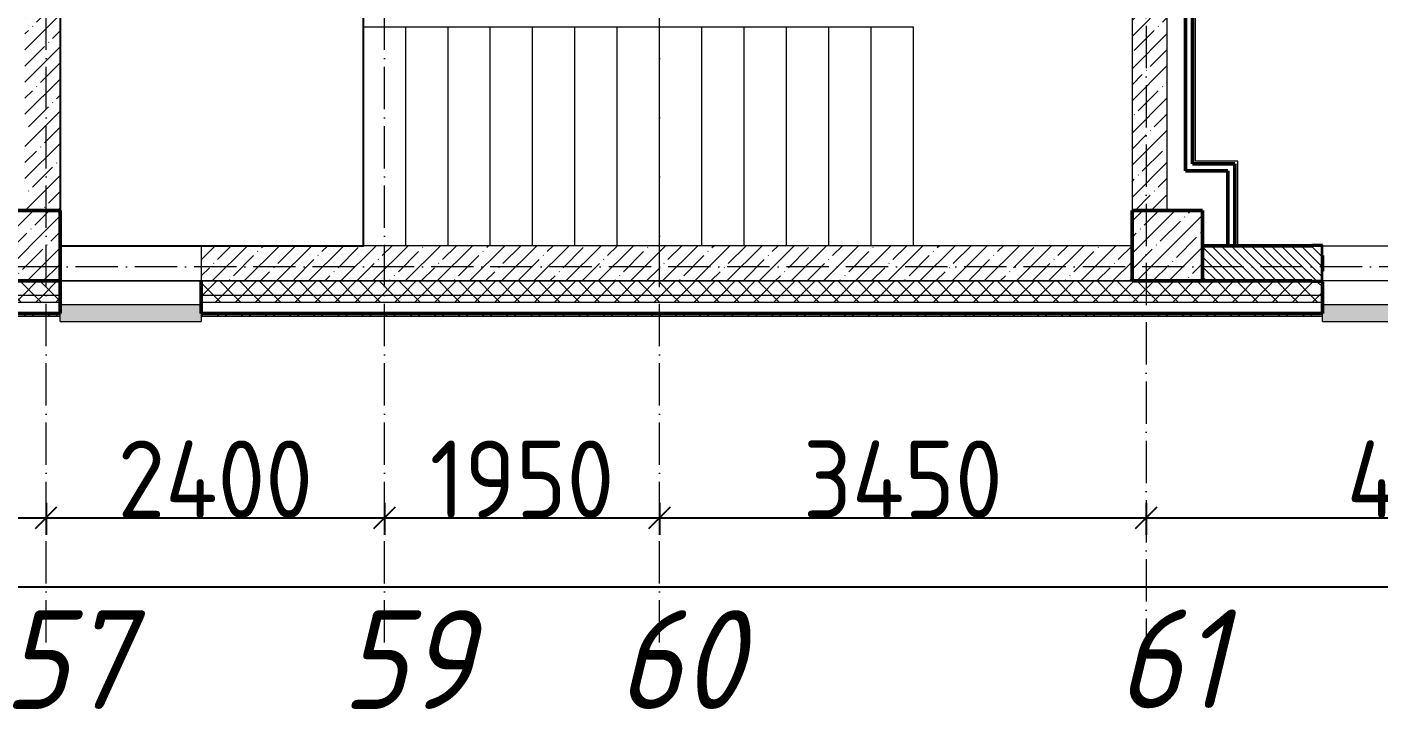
# Model space of a CAD drawing. Header units: millimetres. Extents: x -12989 to 629078, y -109036 to 555275.
# Drawn here: x 597733 to 607319, y 85832 to 90665 of the extents above; entities that cross this region are included whole.
import ezdxf

# ---------------------------------------------------------------- set-up
doc = ezdxf.new("R2010")
doc.units = ezdxf.units.MM
doc.linetypes.add('50_200_ШТРИХ_1Т_ш5_п1_п1_', pattern=[700, 500, -100, 0, -100])
for name, color, linetype, lineweight in [('A-____-____-DIMS', 7, 'Continuous', 9), ('A-FLOR-____-OTLN', 7, 'Continuous', 9), ('A-GENM-____-MCUT', 7, 'Continuous', 25), ('A-GENM-____-OTLN-1', 7, 'Continuous', 25), ('A-GLAZ-____-OTLN', 7, 'Continuous', 9), ('A-WALL-____-MCUT-1', 7, 'Continuous', 9), ('A-WALL-____-MCUT-2', 7, 'Continuous', 50), ('A-WALL-____-MCUT-3', 7, 'Continuous', 9), ('A-WALL-____-OTLN', 7, 'Continuous', 9), ('A-WALL-____-PATT-1', 7, 'Continuous', 9), ('A-WALL-FNSH-MCUT-1', 7, 'Continuous', 9), ('S-COLS-____-MCUT', 7, 'Continuous', 50), ('S-COLS-____-OTLN', 7, 'Continuous', 9), ('S-GRID-____-IDEN', 7, 'Continuous', 9), ('S-GRID-____-OTLN-1', 7, '50_200_ШТРИХ_1Т_ш5_п1_п1_', 9), ('S-STRS-____-OTLN-1', 7, 'Continuous', 9)]:
    doc.layers.add(name, color=color, linetype=linetype, lineweight=lineweight)
doc.layers.add('A-GLAZ-____-OTLN-1', color=7, linetype='Continuous', lineweight=9, true_color=0xc0c0c0)
doc.styles.add('ISOCPEUR_I', font='isocpeui.ttf', dxfattribs={"width": 0.9, "height": 2.5})
doc.styles.add('ISOCPEUR_I_9', font='isocpeui.ttf', dxfattribs={"width": 0.9, "height": 250})
doc.styles.add('СПДС', font='isocpeur.ttf', dxfattribs={"width": 0.9})
doc.dimstyles.new('ISO-2_5_0_9К_БОЛЬШОЙ_ОСИ', dxfattribs={"dimscale": 304.8, "dimtxt": 248.995294, "dimasz": 0.492126, "dimexe": 0.393701, "dimexo": 0, "dimgap": 0, "dimtad": 1, "dimdec": 0, "dimzin": 0, "dimdsep": 46, "dimtxsty": 'ISOCPEUR_I_9', "dimblk1": 'OBLIQUE', "dimblk2": 'OBLIQUE', "dimsah": 1, "dimcen": 0.09, "dimdle": 0.393701, "dimazin": 0, "dimtfac": 1, "dimtdec": 4, "dimtix": 1, "dimtmove": 0, "dimatfit": 3, "dimfxl": 1, "dimtvp": 1, "dimtolj": 1, "dimtzin": 0, "dimarcsym": 2})
pattern_1 = [(45, (516567.8, 90784.41), (-70.71068, 70.71068), []), (135, (516567.8, 90784.41), (-70.71068, -70.71068), [])]
pattern_2 = [(45, (516567.8, 90784.41), (-114.04925, 114.04925), []), (45, (516681.85, 90784.41), (-114.04925, 114.04925), [201.612, -40.322, 3.353, -36.97])]

# ---------------------------------------------------------------- blocks, each defined once
blk = doc.blocks.new('BSC_Колонна _Прямоугольная - 500х500-V93-АР1_План отверстий 2 этажа в осях 1-64_А-ГГ')
at = {"layer": 'S-COLS-____-OTLN'}
h = blk.add_hatch(dxfattribs=at)
h.set_pattern_fill('FP_122', color=256, style=0, pattern_type=2)
h.set_pattern_definition([(45, (-81150, 1668.96), (-114.04925, 114.04925), []), (45, (-81035.95, 1668.96), (-114.04925, 114.04925), [201.613, -40.323, 3.353, -36.97])])
h.paths.add_polyline_path([(-250, -250), (250, -250), (250, 250), (-250, 250)], flags=0)
at = {"layer": 'S-COLS-____-MCUT'}
for p, q in [((250, 250), (-250, 250)), ((-250, 250), (-250, -250)), ((250, -250), (250, 250)), ((-250, -250), (250, -250))]:
    blk.add_line(p, q, dxfattribs=at)
blk = doc.blocks.new('BSC_Колонна _Прямоугольная - 500х500-V136-АР1_План отверстий 2 этажа в осях 1-64_А-ГГ')
at = {"layer": 'S-COLS-____-OTLN'}
h = blk.add_hatch(dxfattribs=at)
h.set_pattern_fill('FP_166', color=256, style=0, pattern_type=2)
h.set_pattern_definition([(45, (-89250, 1668.96), (-114.04925, 114.04925), []), (45, (-89135.95, 1668.96), (-114.04925, 114.04925), [201.613, -40.323, 3.353, -36.97])])
h.paths.add_polyline_path([(-250, -250), (250, -250), (250, 250), (-250, 250)], flags=0)
at = {"layer": 'S-COLS-____-MCUT'}
for p, q in [((250, 250), (-250, 250)), ((-250, 250), (-250, -250)), ((250, -250), (250, 250)), ((-250, -250), (250, -250))]:
    blk.add_line(p, q, dxfattribs=at)
blk = doc.blocks.new('Фахверк_СКБ_Уголок - 250_2700-27497298-АР1_План отверстий 2 этажа в осях 1-64_А-ГГ')
at = {"layer": 'A-GENM-____-MCUT'}
for p, q in [((200, 181), (125, 181)), ((125, 181), (125, 106)), ((125, 106), (131, 106)), ((131, 106), (131, 175)), ((131, 175), (200, 175)), ((200, 175), (200, 181)), ((131, -6), (125, -6)), ((125, -6), (125, -81)), ((125, -81), (200, -81)), ((131, -75), (131, -6)), ((200, -75), (131, -75)), ((200, -81), (200, -75))]:
    blk.add_line(p, q, dxfattribs=at)
blk = doc.blocks.new('Отлив_СКБ - Отлив витража_120_НВФ-31885283-АР1_План отверстий 2 этажа в осях 1-64_А-ГГ')
at = {"layer": 'A-GLAZ-____-OTLN-1'}
for points in [[(0, -2), (1000, -2), (1000, 0), (0, 0)], [(0, -120), (1000, -120), (1000, -2), (0, -2), (0, -85.5)]]:
    blk.add_hatch(color=256, dxfattribs=at).paths.add_polyline_path(points, flags=0)
at = {"layer": 'A-GLAZ-____-OTLN'}
for p, q in [((0, 0), (1000, 0)), ((1000, -2), (0, -2)), ((0, -120), (0, -83)), ((1000, -83), (1000, -120)), ((0, -120), (1000, -120))]:
    blk.add_line(p, q, dxfattribs=at)
blk = doc.blocks.new('Отлив_СКБ - Отлив витража_120_НВФ-V194-АР1_План отверстий 2 этажа в осях 1-64_А-ГГ')
at = {"layer": 'A-GLAZ-____-OTLN-1'}
for points in [[(1800, -2), (1800, 0), (0, 0), (0, -2), (1544.5, -2)], [(1544.5, -120), (1800, -120), (1800, -2), (0, -2), (0, -120)]]:
    blk.add_hatch(color=256, dxfattribs=at).paths.add_polyline_path(points, flags=0)
at = {"layer": 'A-GLAZ-____-OTLN'}
for p, q in [((0, 0), (1800, 0)), ((1800, -2), (0, -2)), ((0, -120), (0, -83)), ((1800, -83), (1800, -120)), ((0, -120), (1800, -120))]:
    blk.add_line(p, q, dxfattribs=at)
blk = doc.blocks.new('_Oblique')
at = {"color": 0, "linetype": 'ByBlock', "lineweight": -2}
blk.add_line((-0.5, -0.5), (0.5, 0.5), dxfattribs=at)
blk = doc.blocks.new('*D2929')
at = {"layer": 'A-____-____-DIMS', "color": 0, "lineweight": -2, "transparency": 16777216}
for p, q in [((358920.7, -90355.9), (358920.7, -90582)), ((365070.7, -90355.9), (365070.7, -90582)), ((358800.7, -90462), (365190.7, -90462))]:
    blk.add_line(p, q, dxfattribs=at)
at = {"layer": 'Defpoints', "color": 0, "transparency": 16777216}
for p in [(358920.7, -90355.9), (365070.7, -90355.9), (365070.7, -90462)]:
    blk.add_point(p, dxfattribs=at)
at = {"layer": 'A-____-____-DIMS', "color": 0, "lineweight": -2, "transparency": 16777216, "xscale": 150, "yscale": 150, "zscale": 150, "rotation": 180}
blk.add_blockref('_Oblique', (358920.7, -90462), dxfattribs=at)
at = {"layer": 'A-____-____-DIMS', "color": 0, "lineweight": -2, "transparency": 16777216, "xscale": 150, "yscale": 150, "zscale": 150}
blk.add_blockref('_Oblique', (365070.7, -90462), dxfattribs=at)
at = {"layer": 'A-____-____-DIMS', "color": 0, "transparency": 16777216, "insert": (361995.7, -90187.7), "char_height": 548.64, "attachment_point": 5, "style": 'СПДС'}
blk.add_mtext('\\A1;6150', dxfattribs=at)
blk = doc.blocks.new('*D2930')
at = {"layer": 'A-____-____-DIMS', "color": 0, "lineweight": -2, "transparency": 16777216}
for p, q in [((365070.7, -90355.9), (365070.7, -90582)), ((367470.7, -90355.9), (367470.7, -90582)), ((364950.7, -90462), (367590.7, -90462))]:
    blk.add_line(p, q, dxfattribs=at)
at = {"layer": 'Defpoints', "color": 0, "transparency": 16777216}
for p in [(365070.7, -90355.9), (367470.7, -90355.9), (367470.7, -90462)]:
    blk.add_point(p, dxfattribs=at)
at = {"layer": 'A-____-____-DIMS', "color": 0, "lineweight": -2, "transparency": 16777216, "xscale": 150, "yscale": 150, "zscale": 150, "rotation": 180}
blk.add_blockref('_Oblique', (365070.7, -90462), dxfattribs=at)
at = {"layer": 'A-____-____-DIMS', "color": 0, "lineweight": -2, "transparency": 16777216, "xscale": 150, "yscale": 150, "zscale": 150}
blk.add_blockref('_Oblique', (367470.7, -90462), dxfattribs=at)
at = {"layer": 'A-____-____-DIMS', "color": 0, "transparency": 16777216, "insert": (366270.7, -90187.7), "char_height": 548.64, "attachment_point": 5, "style": 'СПДС'}
blk.add_mtext('\\A1;2400', dxfattribs=at)
blk = doc.blocks.new('*D2931')
at = {"layer": 'A-____-____-DIMS', "color": 0, "lineweight": -2, "transparency": 16777216}
for p, q in [((367470.7, -90355.9), (367470.7, -90582)), ((369420.7, -90355.9), (369420.7, -90582)), ((367350.7, -90462), (369540.7, -90462))]:
    blk.add_line(p, q, dxfattribs=at)
at = {"layer": 'Defpoints', "color": 0, "transparency": 16777216}
for p in [(367470.7, -90355.9), (369420.7, -90355.9), (369420.7, -90462)]:
    blk.add_point(p, dxfattribs=at)
at = {"layer": 'A-____-____-DIMS', "color": 0, "lineweight": -2, "transparency": 16777216, "xscale": 150, "yscale": 150, "zscale": 150, "rotation": 180}
blk.add_blockref('_Oblique', (367470.7, -90462), dxfattribs=at)
at = {"layer": 'A-____-____-DIMS', "color": 0, "lineweight": -2, "transparency": 16777216, "xscale": 150, "yscale": 150, "zscale": 150}
blk.add_blockref('_Oblique', (369420.7, -90462), dxfattribs=at)
at = {"layer": 'A-____-____-DIMS', "color": 0, "transparency": 16777216, "insert": (368445.7, -90187.7), "char_height": 548.64, "attachment_point": 5, "style": 'СПДС'}
blk.add_mtext('\\A1;1950', dxfattribs=at)
blk = doc.blocks.new('*D2932')
at = {"layer": 'A-____-____-DIMS', "color": 0, "lineweight": -2, "transparency": 16777216}
for p, q in [((369420.7, -90355.9), (369420.7, -90582)), ((372870.7, -90355.9), (372870.7, -90582)), ((369300.7, -90462), (372990.7, -90462))]:
    blk.add_line(p, q, dxfattribs=at)
at = {"layer": 'Defpoints', "color": 0, "transparency": 16777216}
for p in [(369420.7, -90355.9), (372870.7, -90355.9), (372870.7, -90462)]:
    blk.add_point(p, dxfattribs=at)
at = {"layer": 'A-____-____-DIMS', "color": 0, "lineweight": -2, "transparency": 16777216, "xscale": 150, "yscale": 150, "zscale": 150, "rotation": 180}
blk.add_blockref('_Oblique', (369420.7, -90462), dxfattribs=at)
at = {"layer": 'A-____-____-DIMS', "color": 0, "lineweight": -2, "transparency": 16777216, "xscale": 150, "yscale": 150, "zscale": 150}
blk.add_blockref('_Oblique', (372870.7, -90462), dxfattribs=at)
at = {"layer": 'A-____-____-DIMS', "color": 0, "transparency": 16777216, "insert": (371145.7, -90187.7), "char_height": 548.64, "attachment_point": 5, "style": 'СПДС'}
blk.add_mtext('\\A1;3450', dxfattribs=at)
blk = doc.blocks.new('*D2933')
at = {"layer": 'A-____-____-DIMS', "color": 0, "lineweight": -2, "transparency": 16777216}
for p, q in [((372870.7, -90355.9), (372870.7, -90582)), ((377120.7, -90355.9), (377120.7, -90582)), ((372750.7, -90462), (377240.7, -90462))]:
    blk.add_line(p, q, dxfattribs=at)
at = {"layer": 'Defpoints', "color": 0, "transparency": 16777216}
for p in [(372870.7, -90355.9), (377120.7, -90355.9), (377120.7, -90462)]:
    blk.add_point(p, dxfattribs=at)
at = {"layer": 'A-____-____-DIMS', "color": 0, "lineweight": -2, "transparency": 16777216, "xscale": 150, "yscale": 150, "zscale": 150, "rotation": 180}
blk.add_blockref('_Oblique', (372870.7, -90462), dxfattribs=at)
at = {"layer": 'A-____-____-DIMS', "color": 0, "lineweight": -2, "transparency": 16777216, "xscale": 150, "yscale": 150, "zscale": 150}
blk.add_blockref('_Oblique', (377120.7, -90462), dxfattribs=at)
at = {"layer": 'A-____-____-DIMS', "color": 0, "transparency": 16777216, "insert": (374995.7, -90187.7), "char_height": 548.64, "attachment_point": 5, "style": 'СПДС'}
blk.add_mtext('\\A1;4250', dxfattribs=at)
blk = doc.blocks.new('*D2935')
at = {"layer": 'A-____-____-DIMS', "color": 0, "lineweight": -2, "transparency": 16777216}
for p, q in [((281420.7, -90844.1), (281420.7, -91070.2)), ((384920.7, -90844.1), (384920.7, -91070.2)), ((281300.7, -90950.2), (385040.7, -90950.2))]:
    blk.add_line(p, q, dxfattribs=at)
at = {"layer": 'Defpoints', "color": 0, "transparency": 16777216}
for p in [(281420.7, -90844.1), (384920.7, -90844.1), (384920.7, -90950.2)]:
    blk.add_point(p, dxfattribs=at)
at = {"layer": 'A-____-____-DIMS', "color": 0, "lineweight": -2, "transparency": 16777216, "xscale": 150, "yscale": 150, "zscale": 150, "rotation": 180}
blk.add_blockref('_Oblique', (281420.7, -90950.2), dxfattribs=at)
at = {"layer": 'A-____-____-DIMS', "color": 0, "lineweight": -2, "transparency": 16777216, "xscale": 150, "yscale": 150, "zscale": 150}
blk.add_blockref('_Oblique', (384920.7, -90950.2), dxfattribs=at)
at = {"layer": 'A-____-____-DIMS', "color": 0, "transparency": 16777216, "insert": (333170.7, -90675.9), "char_height": 548.64, "attachment_point": 5, "style": 'СПДС'}
blk.add_mtext('\\A1;103500', dxfattribs=at)
blk = doc.blocks.new('3эт')
at = {"layer": 'S-GRID-____-OTLN-1', "color": 251, "ltscale": 0.6, "true_color": 0x636466}
for p, q in [((372870.7, -36982.5), (372870.7, -91346.1)), ((365070.7, -91346.1), (365070.7, -80328.4)), ((367470.7, -91346.1), (367470.7, -80328.4)), ((369420.7, -91346.1), (369420.7, -80328.4)), ((387845.1, -88682.4), (279101.9, -88682.4))]:
    blk.add_line(p, q, dxfattribs=at)
at = {"layer": 'S-GRID-____-IDEN', "char_height": 700, "attachment_point": 1, "style": 'ISOCPEUR_I'}
for s, insert, width in [('57', (364768.6, -91116.3), 404.05), ('59', (367168.6, -91116.3), 404.05), ('60', (369118.6, -91116.3), 404.05), ('61', (372663, -91111.1), 346.329)]:
    blk.add_mtext(s, dxfattribs=dict(at, insert=insert, width=width))
at = {"layer": 'A-____-____-DIMS'}
for base, p1, p2, override, picture, middle in [((365070.7, -90462), (358920.7, -90355.9), (365070.7, -90355.9), {"dimtxt": 1.8, "dimpost": '<>', "dimtxsty": 'СПДС', "dimfxl": 6150}, '*D2929', (361995.7, -90187.7)), ((367470.7, -90462), (365070.7, -90355.9), (367470.7, -90355.9), {"dimtxt": 1.8, "dimpost": '<>', "dimtxsty": 'СПДС', "dimfxl": 2400}, '*D2930', (366270.7, -90187.7)), ((369420.7, -90462), (367470.7, -90355.9), (369420.7, -90355.9), {"dimtxt": 1.8, "dimpost": '<>', "dimtxsty": 'СПДС', "dimfxl": 1950}, '*D2931', (368445.7, -90187.7)), ((372870.7, -90462), (369420.7, -90355.9), (372870.7, -90355.9), {"dimtxt": 1.8, "dimpost": '<>', "dimtxsty": 'СПДС', "dimfxl": 3450}, '*D2932', (371145.7, -90187.7)), ((377120.7, -90462), (372870.7, -90355.9), (377120.7, -90355.9), {"dimtxt": 1.8, "dimpost": '<>', "dimtxsty": 'СПДС', "dimfxl": 4250}, '*D2933', (374995.7, -90187.7)), ((384920.7, -90950.2), (281420.7, -90844.1), (384920.7, -90844.1), {"dimtxt": 1.8, "dimpost": '<>', "dimtxsty": 'СПДС', "dimfxl": 103500}, '*D2935', (333170.7, -90675.9))]:
    dim = blk.add_linear_dim(base=base, p1=p1, p2=p2, dimstyle='ISO-2_5_0_9К_БОЛЬШОЙ_ОСИ', override=override, dxfattribs=at)
    dim.commit()
    dim.dimension.update_dxf_attribs({"geometry": picture, "text_midpoint": middle})

msp = doc.modelspace()

# ---------------------------------------------------------------- hatches: boundary and pattern name
at = {"layer": 'A-WALL-____-PATT-1'}
h = msp.add_hatch(dxfattribs=at)
h.set_pattern_fill('FP_25', color=256, style=0, pattern_type=2)
h.set_pattern_definition(pattern_2)
h.paths.add_polyline_path([(597717.7976, 89365.4504), (597967.7976, 89365.4504), (597967.7976, 96865.4504), (597717.7976, 96865.4504), (597717.7976, 91520.317)], flags=0)
h = msp.add_hatch(dxfattribs=at)
h.set_pattern_fill('FP_25', color=256, style=0, pattern_type=2)
h.set_pattern_definition(pattern_2)
h.paths.add_polyline_path([(605817.7976, 89365.4504), (605817.7976, 92640.4504), (605567.7976, 92640.4504), (605567.7976, 89365.4504), (605811.0546, 89365.4504)], flags=0)
h = msp.add_hatch(dxfattribs=at)
h.set_pattern_fill('FP_25', color=256, style=0, pattern_type=2)
h.set_pattern_definition(pattern_2)
h.paths.add_polyline_path([(605567.7976, 88865.4504), (605567.7976, 89115.4504), (598967.7976, 89115.4504), (598967.7976, 88865.4504), (604927.3224, 88865.4504)], flags=0)
h = msp.add_hatch(dxfattribs=at)
h.set_pattern_fill('FP_6', color=256, style=0, pattern_type=2)
h.set_pattern_definition([(135, (516567.8, 90784.41), (-35.35534, -35.35534), [])])
h.paths.add_polyline_path([(608792.7976, 88865.4504), (609817.7976, 88865.4504), (609817.7976, 89115.4504), (608723.7976, 89115.4504), (608723.7976, 89046.4504), (608717.7976, 89046.4504), (608717.7976, 88934.4504), (608723.7976, 88934.4504), (608723.7976, 88865.4504)], flags=0)
h.paths.add_polyline_path([(606911.7976, 88865.4504), (606911.7976, 88934.4504), (606917.7976, 88934.4504), (606917.7976, 89046.4504), (606911.7976, 89046.4504), (606911.7976, 89115.4504), (606067.7976, 89115.4504), (606067.7976, 88865.4504), (606842.7976, 88865.4504)], flags=0)
h = msp.add_hatch(dxfattribs=at)
h.set_pattern_fill('FP_1', color=256, style=0, pattern_type=2)
h.set_pattern_definition(pattern_1)
h.paths.add_polyline_path([(617817.7976, 88765.4504), (617817.7976, 88865.4504), (608792.7976, 88865.4504), (608792.7976, 88859.4504), (608717.7976, 88859.4504), (608717.7976, 88765.4504), (617317.7976, 88765.4504)], flags=0)
h.paths.add_polyline_path([(606917.7976, 88765.4504), (606917.7976, 88859.4504), (606842.7976, 88859.4504), (606842.7976, 88865.4504), (598967.7976, 88865.4504), (598967.7976, 88765.4504), (606694.7867, 88765.4504)], flags=0)
h.paths.add_polyline_path([(597467.7976, 88765.4504), (597967.7976, 88765.4504), (597967.7976, 88865.4504), (596842.7976, 88865.4504), (596842.7976, 88859.4504), (596767.7976, 88859.4504), (596767.7976, 88765.4504), (596842.7976, 88765.4504)], flags=0)
h.paths.add_polyline_path([(587567.7976, 88765.4504), (588967.7976, 88765.4504), (588967.7976, 88865.4504), (587642.7976, 88865.4504), (587642.7976, 88859.4504), (587567.7976, 88859.4504)], flags=0)
h.paths.add_polyline_path([(585417.7976, 88765.4504), (585767.7976, 88765.4504), (585767.7976, 88859.4504), (585692.7976, 88859.4504), (585692.7976, 88865.4504), (584642.7976, 88865.4504), (584642.7976, 88859.4504), (584567.7976, 88859.4504), (584567.7976, 88765.4504), (584917.7976, 88765.4504)], flags=0)
h.paths.add_polyline_path([(582767.4945, 88765.4504), (582767.4945, 88859.4504), (582692.7976, 88859.4504), (582692.7976, 88865.4504), (581642.7976, 88865.4504), (581642.7976, 88859.4504), (581567.7976, 88859.4504), (581567.7976, 88765.4504), (581950.2867, 88765.4504)], flags=0)
h.paths.add_polyline_path([(579767.7976, 88765.4504), (579767.7976, 88859.4504), (579692.7976, 88859.4504), (579692.7976, 88865.4504), (578642.7976, 88865.4504), (578642.7976, 88859.4504), (578567.7976, 88859.4504), (578567.7976, 88765.4504), (579299.0902, 88765.4504)], flags=0)
h.paths.add_polyline_path([(575917.7976, 88765.4504), (576767.7976, 88765.4504), (576767.7976, 88859.4504), (576692.7976, 88859.4504), (576692.7976, 88865.4504), (575642.7976, 88865.4504), (575642.7976, 88859.4504), (575567.7976, 88859.4504), (575567.7872, 88765.4504), (575764.1617, 88765.4504)], flags=0)
h.paths.add_polyline_path([(570461.7688, 88765.4504), (570767.7872, 88765.4504), (570767.7872, 88859.4504), (570692.7976, 88859.4504), (570692.7976, 88865.4504), (569642.7976, 88865.4504), (569642.7976, 88859.4504), (569567.7976, 88859.4504), (569567.7924, 88765.4504), (570417.7976, 88765.4504)], flags=0)
h.paths.add_polyline_path([(566567.7976, 88765.4504), (567767.7924, 88765.4504), (567767.7924, 88859.4504), (567692.7976, 88859.4504), (567692.7976, 88865.4504), (566642.7976, 88865.4504), (566642.7976, 88859.4504), (566567.7976, 88859.4504)], flags=0)
h.paths.add_polyline_path([(564275.6438, 88765.4504), (564767.7976, 88765.4504), (564767.7976, 88859.4504), (564692.7976, 88859.4504), (564692.7976, 88865.4504), (563642.7976, 88865.4504), (563642.7976, 88859.4504), (563567.7976, 88859.4504), (563567.7976, 88765.4504), (563642.7976, 88765.4504)], flags=0)
h.paths.add_polyline_path([(561624.4474, 88765.4504), (561767.7976, 88765.4504), (561767.7976, 88859.4504), (561692.7976, 88859.4504), (561692.7976, 88865.4504), (560642.7976, 88865.4504), (560642.7976, 88859.4504), (560567.7976, 88859.4504), (560567.7976, 88765.4504), (561417.7976, 88765.4504)], flags=0)
h.paths.add_polyline_path([(558767.7976, 88765.4504), (558767.7976, 88859.4504), (558692.7976, 88859.4504), (558692.7976, 88865.4504), (557642.7976, 88865.4504), (557642.7976, 88859.4504), (557567.7976, 88859.4504), (557567.7976, 88765.4504), (558692.7976, 88765.4504)], flags=0)
h.paths.add_polyline_path([(555767.7976, 88765.4504), (555767.7976, 88859.4504), (555692.7976, 88860.0933), (555692.7976, 88865.4504), (554367.7976, 88865.4504), (554367.7976, 88765.4504), (555761.7976, 88765.4504)], flags=0)
h.paths.add_polyline_path([(551367.7976, 88765.4504), (552567.7976, 88765.4504), (552567.7976, 88859.4504), (552492.7976, 88859.4504), (552492.7976, 88865.4504), (551367.7976, 88865.4504)], flags=0)
h.paths.add_polyline_path([(549561.7976, 88765.4504), (549567.7976, 88765.4504), (549567.7976, 88859.4504), (549492.7976, 88859.4504), (549492.7976, 88865.4504), (548442.7976, 88865.4504), (548442.7976, 88859.4504), (548367.7976, 88859.4504), (548368.4652, 88765.4504), (549492.7976, 88765.4504)], flags=0)
h.paths.add_polyline_path([(546492.7976, 88765.4504), (546567.7976, 88765.4504), (546567.7976, 88859.4504), (546492.7976, 88859.4504), (546492.7976, 88865.4504), (545367.7976, 88865.4504), (545367.7976, 88765.4504), (545867.7976, 88765.4504)], flags=0)
h.paths.add_polyline_path([(542867.7976, 88765.4504), (543567.7976, 88765.4504), (543567.7976, 88859.4504), (543492.7976, 88859.4504), (543492.7976, 88865.4504), (542367.7976, 88865.4504), (542367.7976, 88765.4504)], flags=0)
h.paths.add_polyline_path([(540567.7976, 88765.4504), (540567.7976, 88859.4504), (540492.7976, 88859.4504), (540492.7976, 88865.4504), (539442.7976, 88865.4504), (539442.7976, 88859.4504), (539367.7976, 88859.4504), (539367.7976, 88765.4504), (539531.1438, 88765.4504)], flags=0)
h.paths.add_polyline_path([(537492.7976, 88765.4504), (537567.7976, 88765.4504), (537567.7976, 88859.4504), (537492.7976, 88859.4504), (537492.7976, 88865.4504), (536367.7976, 88865.4504), (536367.7976, 88765.4504), (536879.9473, 88765.4504)], flags=0)
h.paths.add_polyline_path([(533367.7976, 88765.4504), (534567.7976, 88765.4504), (534567.7976, 88859.4504), (534492.7976, 88859.4504), (534492.7976, 88865.4504), (533367.7976, 88865.4504)], flags=0)
h.paths.add_polyline_path([(531567.7976, 88765.4504), (531567.7976, 88859.4504), (531492.7976, 88859.4504), (531492.7976, 88865.4504), (530442.7976, 88865.4504), (530442.7976, 88859.4504), (530367.7976, 88859.4504), (530367.7976, 88765.4504), (531467.7976, 88765.4504)], flags=0)
h.paths.add_polyline_path([(529367.7976, 88765.4504), (529367.7976, 88859.4504), (529292.7976, 88859.4504), (529292.7976, 88865.4504), (524042.7976, 88865.4504), (524042.7976, 88859.4504), (523967.7976, 88859.4504), (523967.7976, 88765.4504), (528926.358, 88765.4504)], flags=0)
h.paths.add_polyline_path([(521867.7976, 88765.4504), (522967.7976, 88765.4504), (522967.7976, 88859.4504), (522892.7976, 88859.4504), (522892.7976, 88865.4504), (514117.7976, 88865.4504), (514117.7976, 88765.4504), (521856.5009, 88765.4504)], flags=0)
h = msp.add_hatch(dxfattribs=at)
h.set_pattern_fill('FP_1', color=256, style=0, pattern_type=2)
h.set_pattern_definition(pattern_1)
h.paths.add_polyline_path([(617817.7976, 88715.4504), (617917.7976, 88715.4504), (617917.7976, 88765.4504), (608717.7976, 88765.4504), (608717.7976, 88715.4504), (617299.5724, 88715.4504)], flags=0)
h.paths.add_polyline_path([(605811.0546, 88715.4504), (606917.7976, 88715.4504), (606917.7976, 88765.4504), (598967.7976, 88765.4504), (598967.7976, 88715.4504), (604927.3224, 88715.4504)], flags=0)
h.paths.add_polyline_path([(596767.7976, 88715.4504), (597967.7976, 88715.4504), (597967.7976, 88765.4504), (596767.7976, 88765.4504)], flags=0)
h.paths.add_polyline_path([(588967.7976, 88715.4504), (588967.7976, 88765.4504), (587567.7976, 88765.4504), (587567.7976, 88715.4504), (588136.4117, 88715.4504)], flags=0)
h.paths.add_polyline_path([(585767.7976, 88715.4504), (585767.7976, 88765.4504), (584567.7976, 88765.4504), (584567.7976, 88715.4504), (585485.2152, 88715.4504)], flags=0)
h.paths.add_polyline_path([(581950.2867, 88715.4504), (582767.4945, 88715.4504), (582767.4945, 88765.4504), (581567.7976, 88765.4504), (581567.7976, 88715.4504)], flags=0)
h.paths.add_polyline_path([(579767.7976, 88715.4504), (579767.7976, 88765.4504), (578567.7976, 88765.4504), (578567.7976, 88715.4504), (579299.0902, 88715.4504)], flags=0)
h.paths.add_polyline_path([(576647.8938, 88715.4504), (576767.7976, 88715.4504), (576767.7976, 88765.4504), (575567.7872, 88765.4504), (575567.7872, 88715.4504), (575764.1617, 88715.4504)], flags=0)
h.paths.add_polyline_path([(570767.7872, 88715.4504), (570767.7872, 88765.4504), (569567.7924, 88765.4504), (569567.7924, 88715.4504), (570461.7688, 88715.4504)], flags=0)
h.paths.add_polyline_path([(567767.7924, 88715.4504), (567767.7924, 88765.4504), (566567.7976, 88765.4504), (566567.7976, 88715.4504), (566926.8402, 88715.4504)], flags=0)
h.paths.add_polyline_path([(563567.7976, 88715.4504), (564767.7976, 88715.4504), (564767.7976, 88765.4504), (563567.7976, 88765.4504)], flags=0)
h.paths.add_polyline_path([(561624.4474, 88715.4504), (561767.7976, 88715.4504), (561767.7976, 88765.4504), (560567.7976, 88765.4504), (560567.7976, 88715.4504), (560740.7152, 88715.4504)], flags=0)
h.paths.add_polyline_path([(558767.7976, 88715.4504), (558767.7976, 88765.4504), (557567.7976, 88765.4504), (557567.7976, 88715.4504), (558089.5188, 88715.4504)], flags=0)
h.paths.add_polyline_path([(555438.3224, 88715.4504), (555767.7976, 88715.4504), (555767.7976, 88765.4504), (554367.7976, 88765.4504), (554367.7976, 88715.4504), (554554.5902, 88715.4504)], flags=0)
h.paths.add_polyline_path([(552567.7976, 88715.4504), (552567.7976, 88765.4504), (551367.7976, 88765.4504), (551367.7976, 88715.4504), (551903.3938, 88715.4504)], flags=0)
h.paths.add_polyline_path([(549567.7976, 88715.4504), (549567.7976, 88765.4504), (548367.7976, 88765.4504), (548368.4652, 88715.4504)], flags=0)
h.paths.add_polyline_path([(546567.7976, 88715.4504), (546567.7976, 88765.4504), (545367.7976, 88765.4504), (545367.7976, 88715.4504)], flags=0)
h.paths.add_polyline_path([(542367.7976, 88715.4504), (543567.7976, 88715.4504), (543567.7976, 88765.4504), (542367.7976, 88765.4504)], flags=0)
h.paths.add_polyline_path([(540567.7976, 88715.4504), (540567.7976, 88765.4504), (539367.7976, 88765.4504), (539367.7976, 88715.4504), (539531.1438, 88715.4504)], flags=0)
h.paths.add_polyline_path([(537567.7976, 88715.4504), (537567.7976, 88765.4504), (536367.7976, 88765.4504), (536367.7976, 88715.4504), (536879.9473, 88715.4504)], flags=0)
h.paths.add_polyline_path([(534567.7976, 88715.4504), (534567.7976, 88765.4504), (533367.7976, 88765.4504), (533367.7976, 88715.4504), (534228.7509, 88715.4504)], flags=0)
h.paths.add_polyline_path([(531567.7976, 88715.4504), (531567.7976, 88765.4504), (530367.7976, 88765.4504), (530367.7976, 88715.4504), (530693.8223, 88715.4504)], flags=0)
h.paths.add_polyline_path([(529367.7976, 88715.4504), (529367.7976, 88765.4504), (523967.7976, 88765.4504), (523967.7976, 88715.4504), (528926.358, 88715.4504)], flags=0)
h.paths.add_polyline_path([(522967.7976, 88715.4504), (522967.7976, 88765.4504), (514017.7976, 88765.4504), (514017.7976, 88715.4504), (521856.5009, 88715.4504)], flags=0)
h = msp.add_hatch(dxfattribs=at)
h.set_pattern_fill('FP_3', color=256, style=0, pattern_type=2)
h.set_pattern_definition([(45, (516567.8, 90784.41), (-85.53659, 85.53659), []), (45, (516624.82, 90784.41), (-85.53659, 85.53659), [])])
h.paths.add_polyline_path([(618047.7976, 88615.4504), (618047.7976, 88635.4504), (608717.7976, 88635.4504), (608717.7976, 88615.4504), (617299.5724, 88615.4504)], flags=0)
h.paths.add_polyline_path([(606917.7976, 88615.4504), (606917.7976, 88635.4504), (598967.7976, 88635.4504), (598967.7976, 88615.4504), (606694.7867, 88615.4504)], flags=0)
h.paths.add_polyline_path([(596767.7976, 88615.4504), (597967.7976, 88615.4504), (597967.7976, 88635.4504), (596767.7976, 88635.4504)], flags=0)
h.paths.add_polyline_path([(588967.7976, 88615.4504), (588967.7976, 88635.4504), (588452.7976, 88635.4504), (588452.7976, 88615.4504)], flags=0)

# ---------------------------------------------------------------- linework, layer by layer
msp.add_lwpolyline([(600117.7976, 96615.4504), (597967.7976, 96615.4504), (597967.7976, 89115.4504), (600117.7976, 89115.4504)], close=True)
at = {"layer": 'A-FLOR-____-OTLN'}
msp.add_line((600117.7976, 89115.4504), (600117.7976, 90965.4504), dxfattribs=at)
at = {"layer": 'A-WALL-____-MCUT-1'}
for p, q in [((605817.7976, 89365.4504), (605817.7976, 96865.4504)), ((597967.7976, 89365.4504), (597967.7976, 96615.4504)), ((605567.7976, 93275.4504), (605567.7976, 89365.4504)), ((605567.7976, 89115.4504), (598967.7976, 89115.4504)), ((598967.7976, 89115.4504), (598967.7976, 88865.4504)), ((605567.7976, 88865.4504), (598967.7976, 88865.4504)), ((598967.7976, 88865.4504), (605567.7976, 88865.4504))]:
    msp.add_line(p, q, dxfattribs=at)
at = {"layer": 'A-WALL-____-MCUT-2'}
for p, q in [((605947.7976, 92735.4504), (605947.7976, 89645.4504)), ((605997.7976, 89695.4504), (605997.7976, 92685.4504)), ((605947.7976, 89645.4504), (606247.7976, 89645.4504)), ((606297.7976, 89695.4504), (605997.7976, 89695.4504)), ((606247.7976, 89645.4504), (606247.7976, 89115.4504)), ((606297.7976, 89115.4504), (606297.7976, 89695.4504)), ((606842.7976, 89115.4504), (606067.7976, 89115.4504)), ((606247.7976, 89115.4504), (606297.7976, 89115.4504)), ((606917.7976, 88934.4504), (606917.7976, 89046.4504)), ((597967.7976, 88635.4504), (597967.7976, 88865.4504)), ((598967.7976, 88865.4504), (598967.7976, 88635.4504)), ((606067.7976, 88865.4504), (606842.7976, 88865.4504)), ((606917.7976, 88635.4504), (606917.7976, 88859.4504)), ((596767.7976, 88635.4504), (597967.7976, 88635.4504)), ((598967.7976, 88635.4504), (606917.7976, 88635.4504))]:
    msp.add_line(p, q, dxfattribs=at)
at = {"layer": 'A-WALL-____-MCUT-3'}
for p, q in [((596767.7976, 88765.4504), (597967.7976, 88765.4504)), ((596767.7976, 88715.4504), (597967.7976, 88715.4504)), ((598967.7976, 88765.4504), (606917.7976, 88765.4504)), ((598967.7976, 88715.4504), (606917.7976, 88715.4504))]:
    msp.add_line(p, q, dxfattribs=at)
at = {"layer": 'A-WALL-____-OTLN'}
for p, q in [((597967.7976, 89115.4504), (598967.7976, 89115.4504)), ((606917.7976, 89115.4504), (608717.7976, 89115.4504)), ((597967.7976, 88865.4504), (598967.7976, 88865.4504)), ((598967.7976, 88865.4504), (597967.7976, 88865.4504)), ((608717.7976, 88865.4504), (606917.7976, 88865.4504))]:
    msp.add_line(p, q, dxfattribs=at)
at = {"layer": 'A-WALL-FNSH-MCUT-1'}
for p, q in [((606017.7976, 89715.4504), (606017.7976, 92665.4504)), ((606317.7976, 89715.4504), (606017.7976, 89715.4504)), ((606317.7976, 89115.4504), (606317.7976, 89715.4504)), ((606297.7976, 89115.4504), (606317.7976, 89115.4504)), ((596767.7976, 88615.4504), (597967.7976, 88615.4504)), ((597967.7976, 88615.4504), (597967.7976, 88635.4504)), ((606917.7976, 88635.4504), (598967.7976, 88635.4504)), ((598967.7976, 88635.4504), (598967.7976, 88615.4504)), ((598967.7976, 88615.4504), (606917.7976, 88615.4504)), ((606917.7976, 88615.4504), (606917.7976, 88635.4504))]:
    msp.add_line(p, q, dxfattribs=at)
at = {"layer": 'S-STRS-____-OTLN-1'}
for p, q in [((600117.7976, 89115.4504), (600117.7976, 90665.4504)), ((600417.7976, 90665.4504), (600117.7976, 90665.4504)), ((600717.7976, 90665.4504), (600417.7976, 90665.4504)), ((600417.7976, 89115.4504), (600417.7976, 90665.4504)), ((600417.7976, 89115.4504), (600417.7976, 90665.4504)), ((601017.7976, 90665.4504), (600717.7976, 90665.4504)), ((600717.7976, 89115.4504), (600717.7976, 90665.4504)), ((600717.7976, 89115.4504), (600717.7976, 90665.4504)), ((601317.7976, 90665.4504), (601017.7976, 90665.4504)), ((601017.7976, 89115.4504), (601017.7976, 90665.4504)), ((601017.7976, 89115.4504), (601017.7976, 90665.4504)), ((601617.7976, 90665.4504), (601317.7976, 90665.4504)), ((601317.7976, 89115.4504), (601317.7976, 90665.4504)), ((601317.7976, 89115.4504), (601317.7976, 90665.4504)), ((601917.7976, 90665.4504), (601617.7976, 90665.4504)), ((601617.7976, 89115.4504), (601617.7976, 90665.4504)), ((601617.7976, 89115.4504), (601617.7976, 90665.4504)), ((602217.7976, 90665.4504), (601917.7976, 90665.4504)), ((601917.7976, 89115.4504), (601917.7976, 90665.4504)), ((601917.7976, 89115.4504), (601917.7976, 90665.4504)), ((602517.7976, 90665.4504), (602217.7976, 90665.4504)), ((602217.7976, 89115.4504), (602217.7976, 90665.4504)), ((602217.7976, 89115.4504), (602217.7976, 90665.4504)), ((602817.7976, 90665.4504), (602517.7976, 90665.4504)), ((602517.7976, 89115.4504), (602517.7976, 90665.4504)), ((602517.7976, 89115.4504), (602517.7976, 90665.4504)), ((603117.7976, 90665.4504), (602817.7976, 90665.4504)), ((602817.7976, 89115.4504), (602817.7976, 90665.4504)), ((602817.7976, 89115.4504), (602817.7976, 90665.4504)), ((603417.7976, 90665.4504), (603117.7976, 90665.4504)), ((603117.7976, 89115.4504), (603117.7976, 90665.4504)), ((603117.7976, 89115.4504), (603117.7976, 90665.4504)), ((603717.7976, 90665.4504), (603417.7976, 90665.4504)), ((603417.7976, 89115.4504), (603417.7976, 90665.4504)), ((603417.7976, 89115.4504), (603417.7976, 90665.4504)), ((604017.7976, 90665.4504), (603717.7976, 90665.4504)), ((603717.7976, 89115.4504), (603717.7976, 90665.4504)), ((603717.7976, 89115.4504), (603717.7976, 90665.4504)), ((604017.7976, 89115.4504), (604017.7976, 90665.4504)), ((604017.7976, 89115.4504), (604017.7976, 90665.4504))]:
    msp.add_line(p, q, dxfattribs=at)

# ---------------------------------------------------------------- block references
msp.add_blockref('3эт', (232797.0902, 177647.8646))
at = {"layer": 'A-GENM-____-OTLN-1', "rotation": 180}
msp.add_blockref('Фахверк_СКБ_Уголок - 250_2700-27497298-АР1_План отверстий 2 этажа в осях 1-64_А-ГГ', (607042.7976, 89040.4504), dxfattribs=at)
at = {"layer": 'A-GLAZ-____-OTLN'}
for name, p in [('Отлив_СКБ - Отлив витража_120_НВФ-31885283-АР1_План отверстий 2 этажа в осях 1-64_А-ГГ', (597967.7976, 88698.4504)), ('Отлив_СКБ - Отлив витража_120_НВФ-V194-АР1_План отверстий 2 этажа в осях 1-64_А-ГГ', (606917.7976, 88698.4504))]:
    msp.add_blockref(name, p, dxfattribs=at)
at = {"layer": 'S-COLS-____-OTLN'}
for name, p in [('BSC_Колонна _Прямоугольная - 500х500-V93-АР1_План отверстий 2 этажа в осях 1-64_А-ГГ', (597717.7976, 89115.4504)), ('BSC_Колонна _Прямоугольная - 500х500-V136-АР1_План отверстий 2 этажа в осях 1-64_А-ГГ', (605817.7976, 89115.4504))]:
    msp.add_blockref(name, p, dxfattribs=at)

doc.saveas('drawing.dxf')
